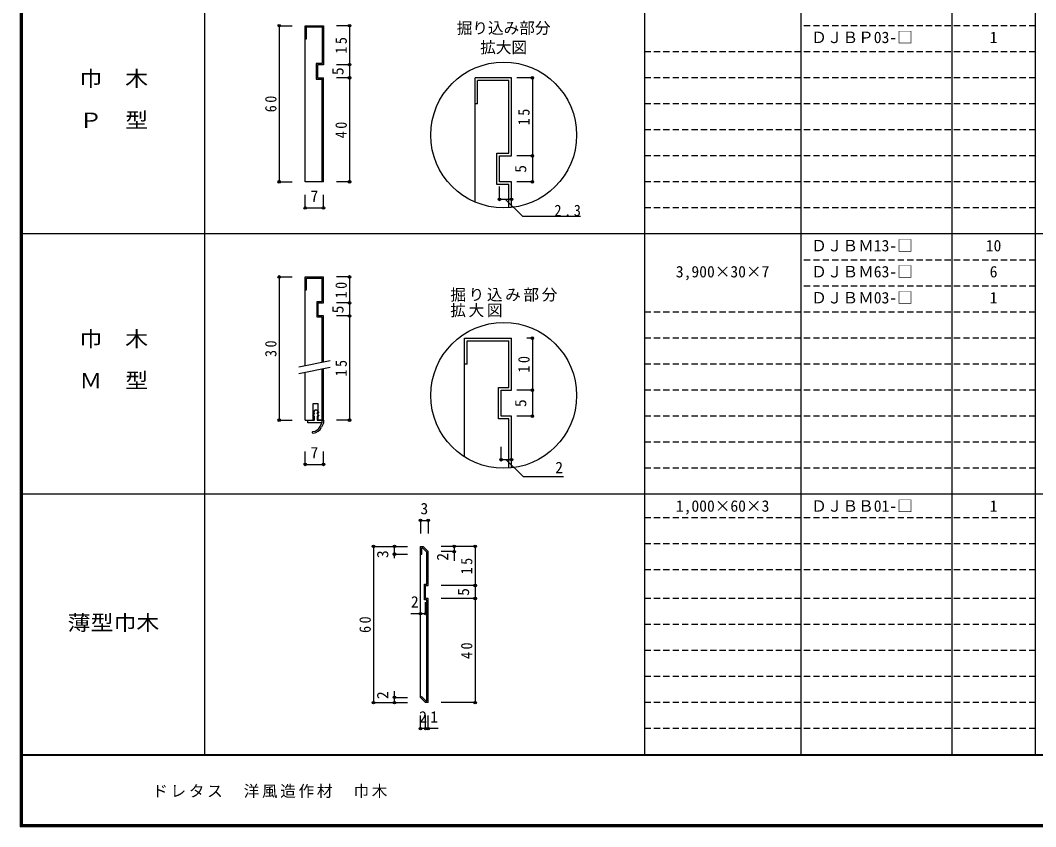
# Model space of a CAD drawing. Units: millimetres, scale not verified, with parts at other scales. Extents: x -400 to 380, y -287 to 278.
# Drawn here: x -400 to -10.2, y -280.3 to 29.4 of the extents above; entities that cross this region are included whole.
import ezdxf
from ezdxf.enums import TextEntityAlignment as Align

# ---------------------------------------------------------------- set-up
doc = ezdxf.new("R2010")
doc.units = ezdxf.units.MM
doc.header["$LTSCALE"] = 2
doc.header["$PDMODE"] = 32
doc.header["$PDSIZE"] = 1
doc.linetypes.add('DASHED1', pattern=[1.8, 1.2, -0.6])
for name, color, linetype in [('0-3', 7, 'Continuous'), ('0-4', 3, 'Continuous'), ('0-A', 7, 'Continuous'), ('0-B', 7, 'Continuous'), ('1-4', 3, 'Continuous'), ('1-A', 7, 'Continuous'), ('1-B', 7, 'Continuous'), ('F-1', 7, 'DASHED1'), ('F-A', 7, 'Continuous')]:
    doc.layers.add(name, color=color, linetype=linetype)
doc.styles.add('ＭＳ ゴシック', font='')
doc.styles.get('ＭＳ ゴシック').set_extended_font_data('MS Gothic')

msp = doc.modelspace()

# ---------------------------------------------------------------- linework, layer by layer
at = {"layer": '0-3'}
for p, q in [((-287.083, -120.461), (-286.883, -120.167)), ((-287.083, -121.667), (-287.083, -121.417)), ((-287.083, -124.167), (-287.083, -122.667)), ((-286.083, -121.667), (-286.083, -121.417)), ((-286.083, -121.667), (-285.433, -122.667)), ((-285.433, -122.667), (-286.083, -122.667)), ((-286.083, -122.667), (-286.083, -124.167)), ((-284.183, -124.167), (-283.583, -124.167)), ((-284.853, -126.604), (-284.183, -125.167))]:
    msp.add_line(p, q, dxfattribs=at)
for points in [[(-287.083, -120.461), (-287.733, -121.417), (-287.083, -121.417)], [(-286.883, -120.167), (-286.283, -120.167), (-286.083, -120.461)], [(-286.083, -120.461), (-285.433, -121.417), (-286.083, -121.417)], [(-286.083, -124.167), (-284.183, -124.167), (-284.183, -125.167), (-289.583, -125.167), (-289.583, -124.167), (-287.083, -124.167)], [(-287.083, -122.667), (-287.733, -122.667), (-287.083, -121.667)], [(-283.583, -124.167), (-283.583, -125.3), (-284.31, -126.857)]]:
    msp.add_lwpolyline(points, dxfattribs=at)
for centre, radius, start, end in [((-287.635, -128.854), 0.3, 94.65071, 180), ((-287.935, -125.167), 3.4, 274.65071, 335), ((-287.935, -125.167), 4, 274.65071, 335), ((-287.635, -128.854), 0.3, 180, 274.65071)]:
    msp.add_arc(centre, radius, start, end, dxfattribs=at)
at = {"layer": '0-4'}
for p, q in [((-290.583, -32.667), (-290.583, 27.333)), ((-290.583, 27.333), (-283.583, 27.333)), ((-283.583, 27.333), (-283.583, 12.333)), ((-290.083, 22.333), (-290.083, 26.833)), ((-290.083, 26.833), (-284.083, 26.833)), ((-284.083, 26.833), (-284.083, 12.833)), ((-290.583, 22.333), (-290.083, 22.333)), ((-284.083, 12.833), (-286.383, 12.833)), ((-286.383, 12.833), (-286.383, 6.833)), ((-283.583, 12.333), (-285.883, 12.333)), ((-285.883, 12.333), (-285.883, 7.333)), ((-286.383, 6.833), (-284.083, 6.833)), ((-285.883, 7.333), (-283.583, 7.333)), ((-284.083, -32.667), (-284.083, 6.833)), ((-283.583, -32.667), (-283.583, 7.333)), ((-283.583, -32.667), (-290.583, -32.667)), ((-290.583, -103.225), (-290.583, -69.167)), ((-290.583, -69.167), (-283.583, -69.167)), ((-290.083, -69.667), (-284.083, -69.667)), ((-284.083, -78.667), (-284.083, -69.667)), ((-283.583, -79.167), (-283.583, -69.167)), ((-286.083, -78.667), (-284.083, -78.667)), ((-286.083, -84.667), (-286.083, -78.667)), ((-285.583, -79.167), (-283.583, -79.167)), ((-285.583, -84.167), (-285.583, -79.167)), ((-284.083, -84.667), (-286.083, -84.667)), ((-283.583, -84.167), (-285.583, -84.167)), ((-284.083, -101.873), (-284.083, -84.667)), ((-283.583, -101.769), (-283.583, -84.167)), ((-284.083, -124.167), (-284.083, -104.425)), ((-283.583, -124.167), (-283.583, -104.321)), ((-290.583, -124.167), (-290.583, -105.778)), ((-290.583, -124.167), (-287.583, -124.167)), ((-246.383, -172.667), (-245.383, -172.667)), ((-246.383, -230.667), (-246.383, -172.667)), ((-245.883, -173.167), (-245.59, -173.167)), ((-245.883, -175.667), (-245.883, -173.167)), ((-245.59, -173.167), (-243.883, -174.874)), ((-245.383, -172.667), (-243.383, -174.667)), ((-243.883, -187.167), (-243.883, -174.874)), ((-243.383, -187.667), (-243.383, -174.667)), ((-246.383, -175.667), (-245.883, -175.667)), ((-244.883, -193.167), (-244.883, -187.167)), ((-244.883, -187.167), (-243.883, -187.167)), ((-244.383, -192.667), (-244.383, -187.667)), ((-244.383, -187.667), (-243.383, -187.667)), ((-243.883, -193.167), (-244.883, -193.167)), ((-243.383, -192.667), (-244.383, -192.667)), ((-243.883, -232.167), (-243.883, -193.167)), ((-243.383, -232.667), (-243.383, -192.667)), ((-246.383, -230.667), (-246.029, -230.313)), ((-244.383, -232.667), (-246.383, -230.667)), ((-244.176, -232.167), (-246.029, -230.313)), ((-243.383, -232.667), (-244.383, -232.667)), ((-243.883, -232.167), (-244.176, -232.167))]:
    msp.add_line(p, q, dxfattribs=at)
for points in [[(-290.583, -74.167), (-290.083, -74.167), (-290.083, -69.667)], [(-287.583, -124.167), (-287.583, -117.767), (-285.633, -117.767)], [(-283.583, -124.167), (-285.633, -124.167), (-285.633, -117.767)]]:
    msp.add_lwpolyline(points, dxfattribs=at)
at = {"layer": '0-A'}
for p, q in [((-293.083, -103.745), (-281.083, -101.249)), ((-293.083, -106.298), (-281.083, -103.801))]:
    msp.add_line(p, q, dxfattribs=at)
at = {"layer": '0-B', "color": 4}
for p, q in [((-300.583, 27.333), (-300.583, -32.667)), ((-300.583, 27.333), (-295.583, 27.333)), ((-273.583, 27.333), (-278.583, 27.333)), ((-273.583, 27.333), (-273.583, -32.667)), ((-273.583, 12.333), (-278.583, 12.333)), ((-273.583, 7.333), (-278.583, 7.333)), ((-300.583, -32.667), (-295.583, -32.667)), ((-273.583, -32.667), (-278.583, -32.667)), ((-290.583, -42.667), (-290.583, -37.667)), ((-283.583, -42.667), (-283.583, -37.667)), ((-290.583, -42.667), (-283.583, -42.667)), ((-300.583, -69.167), (-300.583, -124.167)), ((-300.583, -69.167), (-295.583, -69.167)), ((-273.583, -69.167), (-278.583, -69.167)), ((-273.583, -69.167), (-273.583, -124.167)), ((-273.583, -79.167), (-278.583, -79.167)), ((-273.583, -84.167), (-278.583, -84.167)), ((-300.583, -124.167), (-295.583, -124.167)), ((-273.583, -124.167), (-278.583, -124.167)), ((-290.583, -141.167), (-290.583, -136.167)), ((-283.583, -141.167), (-283.583, -136.167)), ((-290.583, -141.167), (-283.583, -141.167)), ((-246.383, -162.667), (-243.383, -162.667)), ((-246.383, -162.667), (-246.383, -167.667)), ((-243.383, -162.667), (-243.383, -167.667)), ((-264.383, -172.667), (-264.383, -232.667)), ((-264.383, -172.667), (-251.383, -172.667)), ((-256.383, -177.167), (-256.383, -172.667)), ((-225.383, -172.667), (-238.383, -172.667)), ((-233.383, -174.667), (-238.383, -174.667)), ((-233.383, -172.667), (-233.383, -178.18)), ((-225.383, -172.667), (-225.383, -232.667)), ((-256.383, -175.667), (-251.383, -175.667)), ((-225.383, -187.667), (-238.383, -187.667)), ((-246.383, -198.478), (-246.383, -194.096)), ((-244.383, -198.478), (-244.383, -194.096)), ((-225.383, -192.667), (-238.383, -192.667)), ((-250.048, -198.478), (-244.383, -198.478)), ((-256.383, -232.667), (-256.383, -228.321)), ((-264.383, -232.667), (-251.383, -232.667)), ((-256.383, -230.667), (-251.383, -230.667)), ((-225.383, -232.667), (-238.383, -232.667)), ((-246.383, -242.667), (-246.383, -237.667)), ((-244.383, -242.667), (-244.383, -237.667)), ((-243.383, -242.667), (-243.383, -237.667)), ((-244.383, -242.667), (-246.383, -242.667)), ((-239.627, -242.667), (-244.383, -242.667))]:
    msp.add_line(p, q, dxfattribs=at)
at = {"layer": '0-B'}
for p in [(-300.583, 27.333), (-273.583, 27.333), (-273.583, 12.333), (-273.583, 7.333), (-300.583, -32.667), (-273.583, -32.667), (-290.583, -42.667), (-283.583, -42.667), (-300.583, -69.167), (-273.583, -69.167), (-273.583, -79.167), (-273.583, -84.167), (-300.583, -124.167), (-273.583, -124.167), (-290.583, -141.167), (-283.583, -141.167), (-246.383, -162.667), (-243.383, -162.667), (-264.383, -172.667), (-256.383, -172.667), (-256.383, -175.667), (-233.383, -172.667), (-233.383, -174.667), (-225.383, -172.667), (-225.383, -187.667), (-225.383, -192.667), (-246.383, -198.478), (-244.383, -198.478), (-264.383, -232.667), (-256.383, -230.667), (-256.383, -232.667), (-225.383, -232.667), (-246.383, -242.667), (-244.383, -242.667), (-243.383, -242.667)]:
    msp.add_point(p, dxfattribs=at)
at = {"layer": '1-4'}
for p, q in [((-211.416, 7.331), (-225.416, 7.331)), ((-225.416, -40.418), (-225.416, 7.331)), ((-212.416, 6.331), (-224.416, 6.331)), ((-224.416, -2.669), (-224.416, 6.331)), ((-212.416, -21.669), (-212.416, 6.331)), ((-211.416, -22.669), (-211.416, 7.331)), ((-224.416, -2.669), (-225.416, -2.669)), ((-217.016, -33.669), (-217.016, -21.669)), ((-217.016, -21.669), (-212.416, -21.669)), ((-216.016, -32.669), (-216.016, -22.669)), ((-216.016, -22.669), (-211.416, -22.669)), ((-212.416, -33.669), (-217.016, -33.669)), ((-211.416, -32.669), (-216.016, -32.669)), ((-212.416, -42.598), (-212.416, -33.669)), ((-211.416, -42.508), (-211.416, -32.669)), ((-229.416, -138.312), (-229.416, -92.669)), ((-229.416, -92.669), (-211.416, -92.669)), ((-211.416, -112.669), (-211.416, -92.669)), ((-228.416, -102.669), (-228.416, -93.669)), ((-228.416, -93.669), (-212.416, -93.669)), ((-212.416, -111.669), (-212.416, -93.669)), ((-228.416, -102.669), (-229.416, -102.669)), ((-216.416, -123.669), (-216.416, -111.669)), ((-216.416, -111.669), (-212.416, -111.669)), ((-215.416, -122.669), (-215.416, -112.669)), ((-215.416, -112.669), (-211.416, -112.669)), ((-212.416, -123.669), (-216.416, -123.669)), ((-211.416, -122.669), (-215.416, -122.669)), ((-212.416, -142.598), (-212.416, -123.669)), ((-211.416, -142.508), (-211.416, -122.669))]:
    msp.add_line(p, q, dxfattribs=at)
at = {"layer": '1-A'}
for centre in [(-214.416, -14.669), (-214.416, -114.669)]:
    msp.add_circle(centre, 28, dxfattribs=at)
at = {"layer": '1-B', "color": 4}
for p, q in [((-203.416, 7.331), (-209.416, 7.331)), ((-203.416, 7.331), (-203.416, -32.669)), ((-203.416, -22.669), (-209.416, -22.669)), ((-216.016, -39.382), (-216.016, -34.424)), ((-203.416, -32.669), (-209.416, -32.669)), ((-211.416, -39.382), (-216.016, -39.382)), ((-203.416, -92.669), (-205.494, -92.669)), ((-203.416, -92.669), (-203.416, -122.669)), ((-203.416, -112.669), (-209.416, -112.669)), ((-203.416, -122.669), (-209.416, -122.669))]:
    msp.add_line(p, q, dxfattribs=at)
for points in [[(-213.716, -39.382), (-207.211, -45.886), (-184.92, -45.886)], [(-211.416, -139.382), (-215.416, -139.382), (-215.416, -134.424)], [(-213.416, -139.382), (-206.911, -145.886), (-191.434, -145.886)]]:
    msp.add_lwpolyline(points, dxfattribs=at)
at = {"layer": '1-B'}
for p in [(-203.416, 7.331), (-203.416, -22.669), (-203.416, -32.669), (-216.016, -39.382), (-211.416, -39.382), (-203.416, -92.669), (-203.416, -112.669), (-203.416, -122.669), (-215.416, -139.382), (-211.416, -139.382)]:
    msp.add_point(p, dxfattribs=at)
at = {"layer": 'F-1', "color": 6, "linetype": 'Continuous'}
for p, q in [((-400, 278.333), (-400, -280.333)), ((-399.667, 278.333), (-399.667, -280.333)), ((-399.333, 278.333), (-399.333, -280.333)), ((-10.333, 278.337), (-10.333, -253)), ((380, -252.667), (-400, -252.667)), ((380, -253), (-400, -253)), ((380, -279.667), (-400, -279.667)), ((380, -280), (-400, -280)), ((380, -280.333), (-400, -280.333))]:
    msp.add_line(p, q, dxfattribs=at)
at = {"layer": 'F-1', "linetype": 'Continuous'}
for p, q in [((-329.333, 278.333), (-329.333, -252.667)), ((-160.333, 278.337), (-160.333, -253)), ((-100.333, 278.337), (-100.333, -253)), ((-42.333, 278.337), (-42.333, -253)), ((380, -52.667), (-399.333, -52.667)), ((380, -152.667), (-399.333, -152.667))]:
    msp.add_line(p, q, dxfattribs=at)
at = {"layer": 'F-1'}
for p, q in [((-10.333, 27.333), (-100.333, 27.333)), ((-10.333, 17.333), (-160.333, 17.333)), ((-10.333, 7.333), (-160.333, 7.333)), ((-10.333, -2.667), (-160.333, -2.667)), ((-10.333, -12.667), (-160.333, -12.667)), ((-10.333, -22.667), (-160.333, -22.667)), ((-10.333, -32.667), (-160.333, -32.667)), ((-10.333, -42.667), (-160.333, -42.667)), ((-10.333, -62.667), (-100.333, -62.667)), ((-10.333, -72.667), (-100.333, -72.667)), ((-10.333, -82.667), (-160.333, -82.667)), ((-10.333, -92.667), (-160.333, -92.667)), ((-10.333, -102.667), (-160.333, -102.667)), ((-10.333, -112.667), (-160.333, -112.667)), ((-10.333, -122.667), (-160.333, -122.667)), ((-10.333, -132.667), (-160.333, -132.667)), ((-10.333, -142.667), (-160.333, -142.667)), ((-10.333, -161.73), (-160.333, -161.73)), ((-10.333, -171.73), (-160.333, -171.73)), ((-10.333, -181.73), (-160.333, -181.73)), ((-10.333, -192.667), (-160.333, -192.667)), ((-10.333, -202.667), (-160.333, -202.667)), ((-10.333, -212.667), (-160.333, -212.667)), ((-10.333, -222.667), (-160.333, -222.667)), ((-10.333, -232.667), (-160.333, -232.667)), ((-10.333, -242.667), (-160.333, -242.667))]:
    msp.add_line(p, q, dxfattribs=at)

# ---------------------------------------------------------------- texts
at = {"layer": '0-A', "style": 'ＭＳ ゴシック'}
for s, p in [('ＤＪＢＰ03-□', (-96.333, 19.333)), ('1', (-27.833, 19.333)), ('ＤＪＢＭ13-□', (-96.333, -60.667)), ('10', (-29.333, -60.667)), ('3,900×30×7', (-148.333, -70.667)), ('ＤＪＢＭ63-□', (-96.333, -70.667)), ('6', (-27.833, -70.667)), ('ＤＪＢＭ03-□', (-96.333, -80.667)), ('1', (-27.833, -80.667)), ('1,000×60×3', (-148.333, -160.667)), ('ＤＪＢＢ01-□', (-96.333, -160.667)), ('1', (-27.833, -160.667))]:
    msp.add_text(s, height=4.399, dxfattribs=at).set_placement(p, align=Align.BOTTOM_LEFT)
at = {"layer": '0-A', "style": 'ＭＳ ゴシック', "width": 1.1}
for s, p in [('巾\u3000木', (-377.333, 2.333)), ('Ｐ\u3000型', (-377.333, -13.667)), ('巾\u3000木', (-377.333, -97.667)), ('Ｍ\u3000型', (-377.333, -113.667)), ('薄型巾木', (-381.833, -206.667))]:
    msp.add_text(s, height=5.865, dxfattribs=at).set_placement(p, align=Align.BOTTOM_LEFT)
at = {"layer": '0-B', "style": 'ＭＳ ゴシック'}
for s, p in [('5', (-274.583, 8.333)), ('5', (-274.583, -83.167)), ('3', (-257.383, -177.167)), ('2', (-234.383, -178.18)), ('5', (-226.383, -191.667)), ('2', (-257.383, -231.321))]:
    msp.add_text(s, height=4.399, rotation=90, dxfattribs=at).set_placement(p, align=Align.BOTTOM_LEFT)
for s, p in [('7', (-288.583, -41.667)), ('7', (-288.583, -140.167)), ('3', (-246.383, -161.667)), ('2', (-250.048, -197.478)), ('2', (-246.883, -241.667)), ('1', (-242.627, -241.667))]:
    msp.add_text(s, height=4.399, dxfattribs=at).set_placement(p, align=Align.BOTTOM_LEFT)
at = {"layer": '0-B', "char_height": 4.399, "attachment_point": 7, "rotation": 90, "style": 'ＭＳ ゴシック'}
for s, insert in [('\\T1.36;\\W0.9;15', (-274.583, 16.583)), ('\\T1.36;\\W0.9;60', (-301.583, -5.917)), ('\\T1.36;\\W0.9;40', (-274.583, -15.917)), ('\\T1.36;\\W0.9;10', (-274.583, -77.417)), ('\\T1.36;\\W0.9;30', (-301.583, -99.917)), ('\\T1.36;\\W0.9;15', (-274.583, -107.417)), ('\\T1.36;\\W0.9;15', (-226.383, -183.417)), ('\\T1.36;\\W0.9;60', (-265.383, -205.917)), ('\\T1.36;\\W0.9;40', (-226.383, -215.917))]:
    msp.add_mtext(s, dxfattribs=dict(at, insert=insert))
at = {"layer": '1-A', "style": 'ＭＳ ゴシック'}
for s, p in [('掘り込み部分', (-232.439, 22.936)), ('拡大図', (-223.439, 15.482))]:
    msp.add_text(s, height=4.399, dxfattribs=at).set_placement(p, align=Align.BOTTOM_LEFT)
at = {"layer": '1-A', "char_height": 4.399, "attachment_point": 7, "style": 'ＭＳ ゴシック'}
for s, insert in [('\\T1.17;掘り込み部分', (-234.916, -78.669)), ('\\T1.17;拡大図', (-234.916, -84.669))]:
    msp.add_mtext(s, dxfattribs=dict(at, insert=insert))
at = {"layer": '1-B', "style": 'ＭＳ ゴシック'}
for p in [(-204.416, -29.169), (-204.416, -119.169)]:
    msp.add_text('5', height=4.399, rotation=90, dxfattribs=at).set_placement(p, align=Align.BOTTOM_LEFT)
msp.add_text('2', height=4.399, dxfattribs=at).set_placement((-194.62, -145.886), align=Align.BOTTOM_LEFT)
at = {"layer": '1-B', "char_height": 4.399, "attachment_point": 7, "rotation": 90, "style": 'ＭＳ ゴシック'}
for s, insert in [('\\T1.36;\\W0.9;15', (-204.416, -10.919)), ('\\T1.36;\\W0.9;10', (-204.416, -105.919))]:
    msp.add_mtext(s, dxfattribs=dict(at, insert=insert))
at = {"layer": '1-B', "insert": (-194.92, -45.886), "char_height": 4.399, "attachment_point": 7, "style": 'ＭＳ ゴシック'}
msp.add_mtext('\\T1.38;\\W0.9;2.3', dxfattribs=at)
at = {"layer": 'F-A', "insert": (-349.333, -269.333), "char_height": 4.399, "attachment_point": 7, "style": 'ＭＳ ゴシック'}
msp.add_mtext('\\T1.17;ドレタス\u3000洋風造作材\u3000巾木', dxfattribs=at)

doc.saveas('drawing.dxf')
